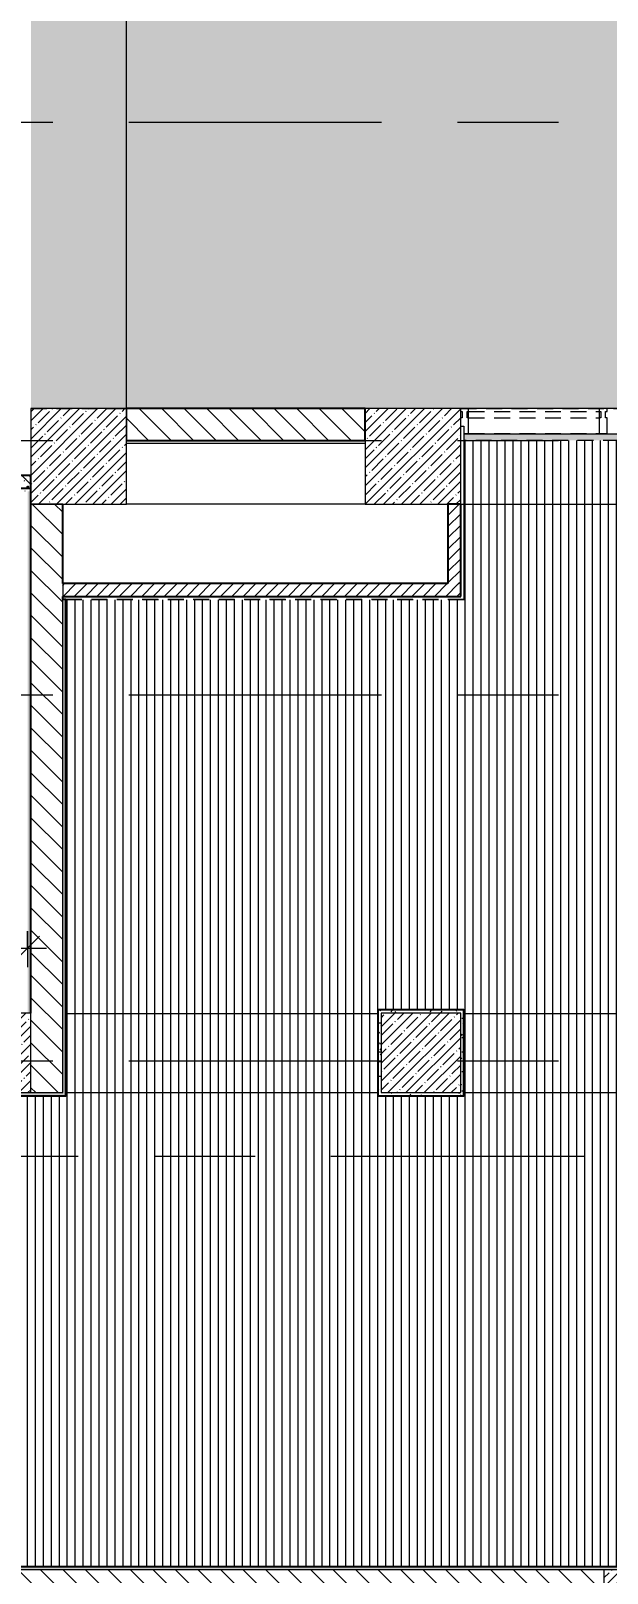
# Model space of a CAD drawing. Header units: millimetres. Extents: x -2911 to 191903, y -8553 to 29000.
# Drawn here: x 4060 to 7680, y 7879 to 17575 of the extents above; entities that cross this region are included whole.
import ezdxf

# ---------------------------------------------------------------- set-up
doc = ezdxf.new("R2010")
doc.units = ezdxf.units.MM
doc.linetypes.add('200_ШТРИХ__ш1_п0_6_', pattern=[160, 100, -60])
doc.linetypes.add('Осевая', pattern=[3175, 635, -476.25, 1587.5, -476.25])
for name, color, linetype, lineweight in [('A-ANNO-DIMS', 7, 'Continuous', 9), ('A-ANNO-DIMS-100', 7, 'Continuous', 9), ('A-DETL-MBND', 7, '200_ШТРИХ__ш1_п0_6_', 9), ('A-DETL-MBND-1', 7, 'Continuous', 9), ('A-FLOR', 7, 'Continuous', 9), ('A-FLOR-PATT', 7, 'Continuous', 9), ('A-WALL', 7, 'Continuous', 9), ('I-WALL', 7, 'Continuous', 9), ('S-COLS', 7, 'Continuous', 9), ('Оси-2', 7, 'Осевая', 9)]:
    doc.layers.add(name, color=color, linetype=linetype, lineweight=lineweight)
doc.layers.add('A-WALL-1', color=7, linetype='Continuous', lineweight=25, true_color=0x3c3c3c)
doc.layers.add('A-WALL-FNSH-2', color=7, linetype='Continuous', lineweight=13, true_color=0x3c3c3c)
doc.styles.add('ISOCPEUR_1', font='isocpeur.ttf', dxfattribs={"width": 0.9, "height": 200})
doc.dimstyles.new('ISO-2_0_0_9К_Средний_округл2', dxfattribs={"dimscale": 304.8, "dimtxt": 199.196235, "dimasz": 0.492126, "dimexe": 0.393701, "dimexo": 0, "dimgap": 0, "dimtad": 1, "dimdec": 0, "dimrnd": 10, "dimzin": 0, "dimdsep": 46, "dimtxsty": 'ISOCPEUR_1', "dimblk1": 'OBLIQUE', "dimblk2": 'OBLIQUE', "dimsah": 1, "dimcen": 0.09, "dimdle": 0.393701, "dimazin": 0, "dimtfac": 1, "dimtdec": 4, "dimtix": 1, "dimtmove": 0, "dimatfit": 3, "dimfxl": 1, "dimtvp": 1, "dimtolj": 1, "dimtzin": 0, "dimarcsym": 2})
pattern_1 = [(135, (0, 0), (-70.7107, -70.7107), [])]
pattern_2 = [(45, (0, 0), (-57.02463, 57.02463), []), (45, (57.025, 0), (-57.02463, 57.02463), [100.806, -20.161, 3.353, -16.808])]
pattern_3 = [(45, (0, 0), (-35.35534, 35.35534), [])]
pattern_4 = [(0, (0, 0), (121.92, 30.48), [10.058, -81.382, 10.058, -81.382, -487.68]), (0, (0, 0), (121.92, 30.48), [-182.88, 10.058, -172.822, 10.058, -81.382, -213.36]), (0, (0, 0), (121.92, 30.48), [-457.2, 10.058, -50.902, 10.058, -142.342]), (120, (45.72, 15.24), (-87.356454, 90.345817), [10.058, -81.382, 10.058, -81.382, -487.68]), (120, (45.72, 15.24), (-87.356454, 90.345817), [-182.88, 10.058, -172.822, 10.058, -81.382, -213.36]), (120, (45.72, 15.24), (-87.356454, 90.345817), [-457.2, 10.058, -50.902, 10.058, -142.342]), (240, (60.96, 76.2), (-34.563546, -120.825817), [10.058, -81.382, 10.058, -81.382, -487.68]), (240, (60.96, 76.2), (-34.563546, -120.825817), [-182.88, 10.058, -172.822, 10.058, -81.382, -213.36]), (240, (60.96, 76.2), (-34.563546, -120.825817), [-457.2, 10.058, -50.902, 10.058, -142.342])]

# ---------------------------------------------------------------- blocks, each defined once
blk = doc.blocks.new('BSC_Колонна _Прямоугольная - 600х600-V25-План потолков с обозначением видов отделки и геометрии 2 этажа в осях 1-12')
at = {"layer": 'S-COLS'}
h = blk.add_hatch(dxfattribs=at)
h.set_pattern_fill('FP_30', color=256, style=0, pattern_type=2)
h.set_pattern_definition([(45, (-7960, -7600), (-57.0246, 57.0246), []), (45, (-7902.975, -7600), (-57.0246, 57.0246), [100.806, -20.161, 3.353, -16.808])])
h.paths.add_polyline_path([(-300, -300), (300, -300), (300, 300), (-300, 300), (-300, 167.3)])
for p, q in [((300, 300), (-300, 300)), ((-300, 300), (-300, -300)), ((300, -300), (300, 300)), ((-300, -300), (300, -300))]:
    blk.add_line(p, q, dxfattribs=at)
blk = doc.blocks.new('BSC_Колонна _Прямоугольная - 500х500-22206884-План потолков с обозначением видов отделки и геометрии 2 этажа в осях 1-12')
at = {"layer": 'S-COLS'}
h = blk.add_hatch(dxfattribs=at)
h.set_pattern_fill('FP_31', color=256, style=0, pattern_type=2)
h.set_pattern_definition([(45, (-6510, -11150), (-57.02463, 57.02463), []), (45, (-6452.975, -11150), (-57.02463, 57.02463), [100.806, -20.161, 3.353, -16.808])])
h.paths.add_polyline_path([(-250, -250), (250, -250), (250, 250), (-250, 250)])
for p, q in [((250, 250), (-250, 250)), ((-250, 250), (-250, -250)), ((250, -250), (250, 250)), ((-250, -250), (250, -250))]:
    blk.add_line(p, q, dxfattribs=at)
blk = doc.blocks.new('BSC_Колонна _Прямоугольная - 500х500-V26-План потолков с обозначением видов отделки и геометрии 2 этажа в осях 1-12')
at = {"layer": 'S-COLS'}
h = blk.add_hatch(dxfattribs=at)
h.set_pattern_fill('FP_32', color=256, style=0, pattern_type=2)
h.set_pattern_definition([(45, (-3810, -11150), (-57.0246, 57.0246), []), (45, (-3752.975, -11150), (-57.0246, 57.0246), [100.806, -20.161, 3.353, -16.808])])
h.paths.add_polyline_path([(-250, -250), (250, -250), (250, 250), (-250, 250)])
for p, q in [((250, 250), (-250, 250)), ((-250, 250), (-250, -250)), ((250, -250), (250, 250)), ((-250, -250), (250, -250))]:
    blk.add_line(p, q, dxfattribs=at)
blk = doc.blocks.new('Прямоугольный импост - Импост структурный с накладкой - 160мм-23997897-План потолков с обозначением видов отделки и геометрии 2 этажа в осях 1-12')
at = {"layer": 'A-DETL-MBND'}
for p, q in [((-20, 140), (-50, 140)), ((-50, 140), (-50, 40)), ((-50, 40), (-40, 40)), ((-40, 40), (-40, 0)), ((-10, 0), (-10, 40)), ((-10, 40), (0, 40)), ((0, 0), (-10, 0)), ((-40, 0), (-50, 0)), ((-50, 0), (-50, -17))]:
    blk.add_line(p, q, dxfattribs=at)
blk = doc.blocks.new('Прямоугольный импост - Импост структурный с накладкой - 160мм-23771929-План потолков с обозначением видов отделки и геометрии 2 этажа в осях 1-12')
at = {"layer": 'A-DETL-MBND'}
for p, q in [((6810, 15183), (6810, 15200)), ((6810, 15143), (6810, 15183)), ((6810, 15183), (7630, 15183)), ((6810, 15043), (6810, 15143)), ((6810, 15143), (7630, 15143)), ((7630, 15200), (7630, 15183)), ((7630, 15183), (7630, 15143)), ((7630, 15143), (7630, 15043)), ((6810, 15043), (7630, 15043))]:
    blk.add_line(p, q, dxfattribs=at)
blk = doc.blocks.new('Прямоугольный импост - Импост структурный с накладкой - 160мм-23997894-План потолков с обозначением видов отделки и геометрии 2 этажа в осях 1-12')
at = {"layer": 'A-DETL-MBND'}
for p, q in [((-25, 40), (-25, 140)), ((-25, 140), (25, 140)), ((25, 140), (25, 40)), ((-15, 40), (-25, 40)), ((-25, -17), (-25, 0)), ((-25, 0), (-15, 0)), ((-15, 0), (-15, 40)), ((25, 40), (15, 40)), ((15, 40), (15, 0)), ((15, 0), (25, 0)), ((25, 0), (25, -17))]:
    blk.add_line(p, q, dxfattribs=at)
blk = doc.blocks.new('DIMBLOCK85-План потолков с обозначением видов отделки и геометрии 2 этажа в осях 1-12')
at = {"layer": 'A-ANNO-DIMS-100'}
for p, q in [((3436.6, 11914.7), (3436.6, 11688.6)), ((3436.6, 11808.6), (3436.6, 11914.7)), ((4039, 11914.7), (4039, 11688.6)), ((4039, 11808.6), (4039, 11914.7)), ((3436.6, 11808.6), (4159, 11808.6))]:
    blk.add_line(p, q, dxfattribs=at)
at = {"layer": 'A-ANNO-DIMS-100', "lineweight": 20}
for p, q in [((3436.6, 11808.6), (3511.6, 11883.6)), ((4039, 11808.6), (4114, 11883.6)), ((3436.6, 11808.6), (3361.6, 11733.6)), ((4039, 11808.6), (3964, 11733.6))]:
    blk.add_line(p, q, dxfattribs=at)
at = {"layer": 'A-ANNO-DIMS-100', "color": 0, "insert": (3548.2, 12069.9), "char_height": 200, "width": 455.087, "attachment_point": 1, "line_spacing_factor": 1.149209, "style": 'ISOCPEUR_1'}
blk.add_mtext('600', dxfattribs=at)
blk = doc.blocks.new('_Oblique')
at = {"color": 0, "linetype": 'ByBlock', "lineweight": -2}
blk.add_line((-0.5, -0.5), (0.5, 0.5), dxfattribs=at)

msp = doc.modelspace()

# ---------------------------------------------------------------- hatches: boundary and pattern name
at = {"layer": 'A-DETL-MBND'}
h = msp.add_hatch(dxfattribs=at)
h.set_pattern_fill('FP_48', color=256, style=0, pattern_type=2)
h.set_pattern_definition([(270, (7989, 6659.98), (50, 3e-15), [])])
h.paths.add_polyline_path([(16707.1, 7921), (19595.6, 7921), (19726.2, 7956.1), (19726.3, 7921), (19989, 7921), (19989, 8184.8), (19954.6, 8184.7), (19989, 8313.4), (19989, 10879), (13674.3, 10879), (13674.3, 15000), (6781, 15000), (6781, 13999), (4281, 13999), (4281, 10879), (546, 10879), (546, 10600), (131, 10599), (131, 8521), (1270, 8520), (1270, 7921), (14281.5, 7921)])
h.paths.add_polyline_path([(6760, 10880), (6240, 10880), (6240, 11421), (6781, 11421), (6780, 10880)])
at = {"layer": 'A-DETL-MBND-1'}
h = msp.add_hatch(color=256, dxfattribs=at)
h.paths.add_polyline_path([(4660, 15200), (4660, 17850), (4060, 17850), (4060, 15200), (4579.3, 15200)])
h.paths.add_polyline_path([(4660, 18450), (4660, 21600), (4060, 21600), (4060, 18450), (4660, 18450)])
h.paths.add_polyline_path([(13690, 17850), (13690, 18450), (4660, 18450), (4660, 17850), (9951, 17850)])
h.paths.add_polyline_path([(4660, 22200), (4660, 26500), (4060, 26500), (4060, 22200), (4586.5, 22200)])
h.paths.add_polyline_path([(5241.5, 21600), (13690, 21600), (13690, 22200), (4660, 22200), (4660, 21600), (4743.7, 21600)])
h = msp.add_hatch(color=256, dxfattribs=at)
h.paths.add_polyline_path([(13068.7, 15200), (13690, 15200), (13690, 17850), (4660, 17850), (4661, 15200), (12462.3, 15200)])
h.paths.add_polyline_path([(9104.5, 18450), (13690, 18450), (13690, 21600), (4660, 21600), (4660, 18450), (4795.8, 18450)])
h.paths.add_polyline_path([(9430.4, 22200), (13690, 22200), (13690, 26500), (4660, 26500), (4660, 22200), (5765.7, 22200)])
at = {"layer": 'A-FLOR-PATT'}
h = msp.add_hatch(color=256, dxfattribs=at)
h.paths.add_polyline_path([(33631, 140), (33631, 141), (33630, 521), (33630, 520), (33630, 140)])
h.paths.add_polyline_path([(37324.3, 140), (37970, 141), (37970, 420), (38250, 421), (38249, 5250), (37190, 5250), (37190, 7920), (37189, 7920), (37190, 5249), (38249, 5249), (38249, 421), (37969, 420), (37969, 141), (35911, 141), (35910, 521), (35910, 519.9), (35911, 140), (36186.5, 140)])
h.paths.add_polyline_path([(32990, 140), (32990, 520), (32989, 520), (32989, 141), (32989.9, 140)])
h.paths.add_polyline_path([(30930, 140), (30931, 141), (30930, 140.8)])
h.paths.add_polyline_path([(30931, 535.4), (30931, 7921), (30930, 7920), (30930, 539.1)])
h.paths.add_polyline_path([(33010, 7200.7), (33010, 7201), (33002.5, 7207.1)])
h.paths.add_polyline_path([(33610, 7300.1), (33618.4, 7307.6), (33663.3, 7363.8), (33698.1, 7426.8), (33721.8, 7494.8), (33733.6, 7565.8), (33732.9, 7640.2), (33720.9, 7708.7), (33696.6, 7776.5), (33661.3, 7839.2), (33615.9, 7895.1), (33610, 7900), (33610, 7307.6)])
h.paths.add_polyline_path([(33010, 7301.1), (33009.9, 7898.9), (32979.1, 7866.7), (32938.8, 7807), (32909.2, 7741.4), (32890.8, 7668.6), (32884.7, 7600), (32810, 7599.8), (32810.3, 7595.7), (32885, 7596.4), (32892.4, 7522.1), (32910.4, 7455.2), (32940.6, 7389.8), (32983.5, 7328.3), (33007, 7304.1)])
h.paths.add_polyline_path([(20010, 7920), (20093, 7921), (20093, 10880), (19989, 10879), (19989, 8313.4), (19990.8, 8320), (20027.1, 8184.8), (19989, 8184.7), (19989, 7921), (19989, 7920)])
h.paths.add_polyline_path([(20110, 7920), (20150, 7921), (20150, 7930), (20110, 7930), (20110, 7920.4)])
h.paths.add_polyline_path([(130, 8520), (131, 8521), (131, 10599), (130, 10599), (130, 8521)])
h.paths.add_polyline_path([(38270, 10679), (37970, 10680), (37970.5, 11220), (38250, 11221), (38249, 11221), (37969, 11220), (37970, 10679), (37994.1, 10679)])
h.paths.add_polyline_path([(20110, 10870), (20150, 10870), (20150, 10880), (20110, 10879)])
h.paths.add_polyline_path([(13690.3, 10879), (13690.3, 10897.8), (13674.3, 10897.8), (13675.1, 10879)])
h.paths.add_polyline_path([(940.9, 10879), (4281, 10880), (4280, 10880), (546, 10879)])
h.paths.add_polyline_path([(6780, 10880), (6781, 10880), (6780, 10897.8)])
h.paths.add_polyline_path([(20230, 10880), (20231, 10880), (20231, 13759), (20230, 13759), (20230, 10890)])
h.paths.add_polyline_path([(13674.3, 11397.8), (13690.3, 11397.8), (13690.3, 14600), (13674.3, 14600), (13674.3, 11421)])
h.paths.add_polyline_path([(4280, 11397.8), (4281, 11397.8), (4281, 13999), (6781, 14000), (6780, 14000), (4280, 13999), (4280, 11421)])
h.paths.add_polyline_path([(6781, 11397.8), (6780, 11421), (6780, 11420), (6780, 11397.8)])
h.paths.add_polyline_path([(34231, 13759), (34230, 13760), (34230, 13759)])
h.paths.add_polyline_path([(34231, 17850), (34230, 17871), (33631, 17872.1), (33632, 17870), (34230, 17869.5), (34230, 17850)])
h.paths.add_polyline_path([(34561, 23379), (37640, 23379), (37640, 23400), (37630, 23399), (37630, 23380), (34561, 23380)])
h = msp.add_hatch(color=256, dxfattribs=at)
h.paths.add_polyline_path([(33310, 7100), (33310, 7100.2), (33309.9, 7100)])
h.paths.add_polyline_path([(33294.7, 7175.3), (33366.6, 7178.8), (33436.9, 7194.4), (33503.5, 7221.6), (33564.6, 7259.7), (33609.9, 7300), (33011, 7300), (33034.2, 7277), (33089.8, 7236.5), (33154.3, 7204.6), (33223.3, 7183.9), (33265.8, 7178.8)])
h.paths.add_polyline_path([(33079.6, 7900), (33609.3, 7900.8), (33561.7, 7942.5), (33500.3, 7980), (33433.4, 8006.7), (33363, 8021.7), (33291.1, 8024.6), (33219.7, 8015.3), (33150.9, 7994.1), (33086.7, 7961.6), (33028.8, 7918.7), (33010.9, 7900), (33039.7, 7900)])
h.paths.add_polyline_path([(33610, 7999.2), (33609.3, 7999.9), (33609.9, 7999.2)])
h.paths.add_polyline_path([(13690.3, 10897.8), (13690.3, 11397.8), (13674.3, 11397.8), (13675.1, 10897.8)])
h.paths.add_polyline_path([(4280, 10897.8), (4281, 10897.8), (4280, 10900)])
h.paths.add_polyline_path([(6780, 14600), (6781, 14600), (6781, 15000), (13674.3, 15000), (13674.3, 14600), (13690.3, 14600), (13690.3, 14980), (13710, 14980), (13710, 15040), (6780, 15040), (6780, 14630.9)])
at = {"layer": 'I-WALL'}
h = msp.add_hatch(dxfattribs=at)
h.set_pattern_fill('FP_8', color=256, style=0, pattern_type=2)
h.set_pattern_definition(pattern_1)
h.paths.add_polyline_path([(4660, 15000), (6160, 15000), (6160, 15200), (4660, 15200)])
h = msp.add_hatch(dxfattribs=at)
h.set_pattern_fill('FP_18', color=256, style=0, pattern_type=2)
h.set_pattern_definition([(135, (0, 0), (-75.43415, -75.43415), [106.68, -17.78, 3.556, -17.78]), (135, (0, 75.39), (-75.43415, -75.43415), []), (50, (0, 0), (127.5292, -11.1576), [13.335, -146.685]), (355, (0, 0), (-24.6697, 133.74), [10.668, -117.348]), (100.451, (10.63, -0.93), (102.8597, 122.5818), [11.333, -124.663]), (46.184, (0, 35.56), (189.7552, -29.4304), [20.002, -220.027]), (96.636, (15.81, 33.1), (166.1822, 173.1996), [17, -186.995]), (351.184, (0, 35.56), (166.184, 173.1976), [16.002, -176.022]), (21, (17.78, 26.67), (106.1303, -71.586), [13.335, -146.685]), (326, (17.78, 26.67), (43.2619, 128.9318), [10.668, -117.348]), (71.451, (26.62, 20.7), (149.392, 57.3451), [11.333, -124.663]), (37.5, (0, 0), (2.16223, 59.18836), [3.353, -112.573, 3.353, -115.773, -117.793]), (37.5, (0, 0), (2.16223, 59.18836), [-235.052, 3.353, -114.44]), (7.5, (0, 0), (46.77386, 70.12615), [3.353, -64.567, 3.353, -109.906, -44.894]), (7.5, (0, 0), (46.77386, 70.12615), [-181.178, 3.353, -41.542]), (327.5, (-39.65, 0), (94.91367, -4.0101), [3.353, -41.097, 3.353, -135.331, -184.023]), (327.5, (-39.65, 0), (94.91367, -4.0101), [-183.134, 3.353, -180.67]), (317.5, (-57.43, 0), (103.69057, 17.7988), [3.353, -54.432, 3.353, -88.748, -130.683]), (317.5, (-57.43, 0), (103.69057, 17.7988), [-149.885, 3.353, -127.33])])
h.paths.add_polyline_path([(3210, 14700.7), (4060, 14700.7), (4060, 14780.7), (3210, 14780.7)])
h = msp.add_hatch(dxfattribs=at)
h.set_pattern_fill('FP_40', color=256, style=0, pattern_type=2)
h.set_pattern_definition(pattern_4)
h.paths.add_polyline_path([(4060, 14680.7), (4060, 14700.7), (3130, 14700.7), (3130, 14680.7), (4040, 14680.7)])
h = msp.add_hatch(dxfattribs=at)
h.set_pattern_fill('FP_40', color=256, style=0, pattern_type=2)
h.set_pattern_definition(pattern_4)
h.paths.add_polyline_path([(4060, 11400), (4060, 14680.7), (4040, 14679.7), (4040, 11400)])
h = msp.add_hatch(dxfattribs=at)
h.set_pattern_fill('FP_8', color=256, style=0, pattern_type=2)
h.set_pattern_definition(pattern_1)
h.paths.add_polyline_path([(4260, 10900), (4260, 14600), (4060, 14600), (4060, 10900)])
h = msp.add_hatch(dxfattribs=at)
h.set_pattern_fill('FP_23', color=256, style=0, pattern_type=2)
h.set_pattern_definition(pattern_3)
h.paths.add_polyline_path([(6760, 14100), (6760, 14600), (6680, 14600), (6680, 14100)])
h = msp.add_hatch(dxfattribs=at)
h.set_pattern_fill('FP_23', color=256, style=0, pattern_type=2)
h.set_pattern_definition(pattern_3)
h.paths.add_polyline_path([(6760, 14020), (6760, 14100), (4260, 14100), (4260, 14020), (5792.1, 14020)])
h = msp.add_hatch(dxfattribs=at)
h.set_pattern_fill('FP_40', color=256, style=0, pattern_type=2)
h.set_pattern_definition(pattern_4)
h.paths.add_polyline_path([(4260, 10880), (4280, 10880), (4280, 14000), (4260, 14000), (4260, 10900)])
h = msp.add_hatch(dxfattribs=at)
h.set_pattern_fill('FP_40', color=256, style=0, pattern_type=2)
h.set_pattern_definition(pattern_4)
h.paths.add_polyline_path([(6260, 10880), (6260, 11420), (6240, 11420), (6240, 10880)])
h = msp.add_hatch(dxfattribs=at)
h.set_pattern_fill('FP_40', color=256, style=0, pattern_type=2)
h.set_pattern_definition(pattern_4)
h.paths.add_polyline_path([(6760, 11400), (6760, 11420), (6260, 11420), (6260, 11400)])
h = msp.add_hatch(dxfattribs=at)
h.set_pattern_fill('FP_40', color=256, style=0, pattern_type=2)
h.set_pattern_definition(pattern_4)
h.paths.add_polyline_path([(6760, 10900), (6780, 10900), (6780, 11420), (6760, 11420), (6760, 11400)])
h = msp.add_hatch(dxfattribs=at)
h.set_pattern_fill('FP_40', color=256, style=0, pattern_type=2)
h.set_pattern_definition(pattern_4)
h.paths.add_polyline_path([(3560, 10880), (4260, 10880), (4260, 10900), (526, 10900), (526, 10880), (3366.5, 10880)])
h = msp.add_hatch(dxfattribs=at)
h.set_pattern_fill('FP_40', color=256, style=0, pattern_type=2)
h.set_pattern_definition(pattern_4)
h.paths.add_polyline_path([(6780, 10880), (6780, 10900), (6260, 10900), (6260, 10880), (6760, 10880)])
h = msp.add_hatch(dxfattribs=at)
h.set_pattern_fill('FP_40', color=256, style=0, pattern_type=2)
h.set_pattern_definition(pattern_4)
h.paths.add_polyline_path([(19989, 7900), (20010, 7900), (20010, 7920), (19726.2, 7920), (19726.3, 7900), (19939.1, 7900)])
h.paths.add_polyline_path([(16660, 7900), (19664.9, 7900), (19591, 7920), (1270, 7920), (1270, 7900), (14281.5, 7900)])
h = msp.add_hatch(dxfattribs=at)
h.set_pattern_fill('FP_8', color=256, style=0, pattern_type=2)
h.set_pattern_definition(pattern_1)
h.paths.add_polyline_path([(10640, 7700), (12160, 7700), (12160, 7900), (8260, 7900), (8260, 7700), (10560, 7700)])
h.paths.add_polyline_path([(3620, 7700), (7660, 7700), (7660, 7900), (3489, 7900), (3489, 7700)])
h.paths.add_polyline_path([(16660, 7700), (16660, 7900), (12760, 7900), (12760, 7700), (13004, 7700), (13060.1, 7714.4), (13060.2, 7700), (13589.7, 7700), (13589.7, 7715.4), (13647.2, 7700), (16160, 7700)])
at = {"layer": 'S-COLS'}
h = msp.add_hatch(dxfattribs=at)
h.set_pattern_fill('FP_11', color=256, style=0, pattern_type=2)
h.set_pattern_definition(pattern_2)
h.paths.add_polyline_path([(4260, 14600), (4660, 14600), (4660, 15200), (4060, 15200), (4060, 14600)])
h = msp.add_hatch(dxfattribs=at)
h.set_pattern_fill('FP_11', color=256, style=0, pattern_type=2)
h.set_pattern_definition(pattern_2)
h.paths.add_polyline_path([(6160, 14600), (6760, 14600), (6760, 15200), (6160, 15200), (6160, 14630.9)])

# ---------------------------------------------------------------- linework, layer by layer
at = {"layer": 'A-DETL-MBND'}
for p, q in [((4060, 15200), (4660, 15200)), ((4661, 15200), (5792.1, 15200)), ((6760, 15200), (13690, 15200)), ((6760, 15090), (6780, 15090)), ((6780, 15090), (6780, 14000)), ((13674.3, 15000), (6781, 15000)), ((6781, 15000), (6781, 13999)), ((6780, 14000), (4280, 14000)), ((6781, 13999), (4280, 13999)), ((6781, 13999), (4281, 13999)), ((4281, 13999), (4281, 10879)), ((6781, 13999), (6781, 14000)), ((6240, 11421), (6781, 11421)), ((6781, 11421), (6781, 10880)), ((4281, 10879), (546, 10879)), ((1270, 7921), (19595.6, 7921)), ((1271, 7921), (19595.6, 7921)), ((6530, 7920), (6530, 7921)), ((6530, 7921), (6530, 7920))]:
    msp.add_line(p, q, dxfattribs=at)
at = {"layer": 'A-FLOR'}
for p, q in [((4660, 15200), (4660, 17850)), ((4579.3, 15200), (4660, 15200)), ((4661, 15200), (5792.1, 15200)), ((4661, 15200), (5792.1, 15200)), ((13690, 15200), (6760, 15200)), ((13710, 15040), (6780, 15040)), ((4661, 14600), (4661, 15000)), ((6160, 14980), (4661, 14980)), ((6160, 14600), (4661, 14600)), ((6760, 14600), (13690.3, 14600)), ((4280, 11397.8), (6240, 11397.8)), ((6780, 11397.8), (13690.3, 11397.8)), ((6240, 10897.8), (4280, 10897.8)), ((13690.3, 10897.8), (6780, 10897.8))]:
    msp.add_line(p, q, dxfattribs=at)
at = {"layer": 'A-WALL'}
for p, q in [((4660, 15200), (4660, 15000)), ((4260, 14600), (4060, 14600)), ((4260, 14100), (4260, 14020)), ((4260, 10900), (4260, 14000)), ((4060, 10900), (4260, 10900)), ((7660, 7900), (3620, 7900))]:
    msp.add_line(p, q, dxfattribs=at)
at = {"layer": 'A-WALL-1'}
for p, q in [((6160, 15200), (4660, 15200)), ((6160, 15000), (6160, 15200)), ((4660, 15000), (6160, 15000)), ((4060, 14780.7), (3210, 14780.7)), ((4060, 11400), (4060, 14780.7)), ((3130, 14700.7), (4060, 14700.7)), ((4260, 14100), (4260, 14600)), ((6760, 14600), (6680, 14600)), ((6680, 14600), (6680, 14100)), ((6760, 14020), (6760, 14600)), ((6680, 14100), (4260, 14100)), ((4260, 14000), (4260, 14020)), ((4260, 14020), (6760, 14020)), ((4280, 14000), (4260, 14000)), ((4280, 10880), (4280, 14000)), ((6240, 11420), (6240, 10880)), ((6780, 11420), (6240, 11420)), ((6780, 10880), (6780, 11420)), ((526, 10880), (4280, 10880)), ((6240, 10880), (6780, 10880)), ((19591.9, 7920), (1270, 7920))]:
    msp.add_line(p, q, dxfattribs=at)
at = {"layer": 'A-WALL-FNSH-2'}
for p, q in [((6781, 15043), (6780, 15043)), ((6780, 15043), (6780, 14000)), ((6781, 14000), (6781, 15043)), ((4281, 14000), (4280, 14000)), ((4281, 10879), (4281, 14000)), ((6780, 14000), (6781, 14000)), ((6781, 11421), (6239, 11421)), ((6239, 11421), (6239, 10879)), ((6781, 10879), (6781, 11421)), ((526, 10879), (4281, 10879)), ((6239, 10879), (6781, 10879))]:
    msp.add_line(p, q, dxfattribs=at)
at = {"layer": 'S-COLS'}
for p, q in [((4660, 15200), (4060, 15200)), ((4060, 15200), (4060, 14600)), ((4660, 15000), (4660, 15200)), ((6760, 15200), (6160, 15200)), ((6160, 15200), (6160, 14600)), ((6760, 14600), (6760, 15200)), ((4660, 14600), (4660, 15000)), ((4060, 14600), (4260, 14600)), ((4260, 14600), (4660, 14600)), ((6160, 14600), (6760, 14600))]:
    msp.add_line(p, q, dxfattribs=at)
at = {"layer": 'Оси-2'}
for p, q in [((389, 17000), (35990, 17000)), ((389, 15000), (35390, 15000)), ((389, 13400), (35390, 13400)), ((389, 11100), (35990, 11100)), ((1659, 10500), (35990, 10500))]:
    msp.add_line(p, q, dxfattribs=at)

# ---------------------------------------------------------------- block references
at = {"layer": 'A-DETL-MBND', "rotation": 180}
msp.add_blockref('Прямоугольный импост - Импост структурный с накладкой - 160мм-23997897-План потолков с обозначением видов отделки и геометрии 2 этажа в осях 1-12', (6760, 15183), dxfattribs=at)
at = {"layer": 'A-DETL-MBND'}
msp.add_blockref('Прямоугольный импост - Импост структурный с накладкой - 160мм-23771929-План потолков с обозначением видов отделки и геометрии 2 этажа в осях 1-12', (0, 0), dxfattribs=at)
at = {"layer": 'A-DETL-MBND', "extrusion": (0, 0, -1), "rotation": 180}
msp.add_blockref('Прямоугольный импост - Импост структурный с накладкой - 160мм-23997894-План потолков с обозначением видов отделки и геометрии 2 этажа в осях 1-12', (-7655, 15183), dxfattribs=at)
at = {"layer": 'S-COLS'}
for name, p in [('BSC_Колонна _Прямоугольная - 500х500-V26-План потолков с обозначением видов отделки и геометрии 2 этажа в осях 1-12', (3810, 11150)), ('BSC_Колонна _Прямоугольная - 500х500-22206884-План потолков с обозначением видов отделки и геометрии 2 этажа в осях 1-12', (6510, 11150)), ('BSC_Колонна _Прямоугольная - 600х600-V25-План потолков с обозначением видов отделки и геометрии 2 этажа в осях 1-12', (7960, 7600))]:
    msp.add_blockref(name, p, dxfattribs=at)

# ---------------------------------------------------------------- dimensions: what is measured, and where the dimension line sits
at = {"layer": 'A-ANNO-DIMS'}
dim = msp.add_linear_dim(base=(4039, 11808.6), p1=(3436.6, 11914.7), p2=(4039, 11914.7), dimstyle='ISO-2_0_0_9К_Средний_округл2', override={"dimpost": '<>', "dimfxl": 602.441279}, dxfattribs=at)
dim.commit()
dim.dimension.update_dxf_attribs({"geometry": 'DIMBLOCK85-План потолков с обозначением видов отделки и геометрии 2 этажа в осях 1-12', "text_midpoint": (3737.8, 11908.6)})

doc.saveas('drawing.dxf')
